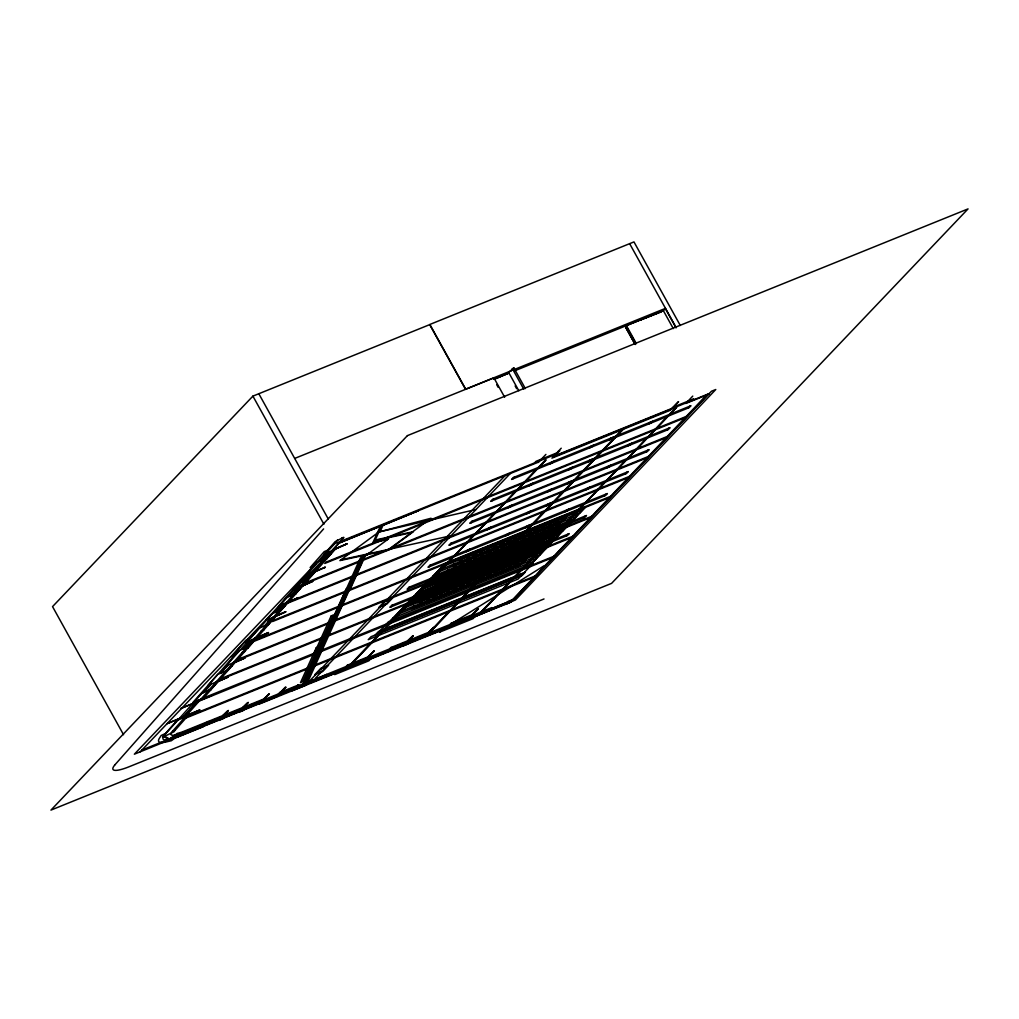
<?xml version="1.0" encoding="UTF-8"?>
<svg xmlns="http://www.w3.org/2000/svg" width="1019" height="1019" viewBox="0 0 1019 1019"><rect width="100%" height="100%" fill="white"/><g stroke="black" fill="none" stroke-linecap="round" stroke-linejoin="round"><path stroke-width="1.5" d="M184.91 716.179L182.044 717.758L184.859 716.077M195.546 702.371L198.412 700.754M198.463 700.817L195.597 702.435M302.63 684.093L308.859 680.488L308.426 681.749M334.245 619.616L335.697 618.915L363.91 556.374M304.031 682.845L360.306 558.132L367.604 554.565L363.91 556.399M305.483 682.119L361.758 557.418M306.936 681.393L363.197 556.718M308.388 680.667L364.636 556.005M365.35 555.699L350.995 587.504L349.542 588.205M115.045 764.683L323.622 528.886M201.94 693.226L165.116 734.381A32.379 6.343 -29 0 0 178.975 736.355L274.34 697.582M226.231 665.764L286.759 597.338M293.65 589.542L337.531 539.943M203.15 692.716L210.551 684.348M220.27 673.368L227.441 665.254M203.825 692.436L211.226 684.067M220.945 673.088L228.116 664.974M320.883 560.475L327.774 552.68M181.981 718.344L197.788 700.473M275.69 612.241L282.581 604.445M302.668 581.747L309.559 573.952M328.717 552.387L335.06 549.419M182.656 718.064L198.463 700.193M243.987 648.644L251.158 640.543M264.023 626.048L265.488 625.348M268.061 621.526L268.736 621.208M276.569 611.871L277.525 611.273M283.46 604.076L283.855 604.114M291.001 595.555L292.466 594.854M297.892 587.759L298.287 587.797M303.535 581.378L304.503 580.779M310.438 573.582L310.82 573.621M322.501 559.902L329.672 551.788M341.773 538.147L342.562 537.739M244.535 648.428L251.706 640.314M264.813 625.641L271.474 618.1M277.359 611.464L284.021 603.923M291.791 595.147L299.127 587.326M304.324 580.97L310.999 573.43M323.036 559.673L330.207 551.559M271.933 617.832L275.805 615.96M277.576 611.451L281.371 610.126M284.467 603.656L298.35 597.567L297.726 598.178M304.554 580.945L308.337 579.633M311.445 573.162L325.328 567.073L324.692 567.685M342.779 537.726L343.925 537.484L172.504 731.285M265.029 625.87L272.608 617.31M277.576 611.68L285.142 603.133M292.007 595.363L299.573 586.817M304.554 581.187L312.12 572.64M342.779 537.968L343.237 537.459L335.06 541.777L324.004 554.272L329.978 551.814M269.946 620.737L270.863 619.896M233.351 662.592L235.937 661.484M255.068 638.047L250.636 640.658L243.172 649.09L246.407 647.727M286.683 602.305L289.269 601.197M324.36 559.8L325.328 558.705L321.686 560.348L324.908 558.985M332.5 550.604L333.455 549.508M210.678 689.596L218.206 681.1M227.797 670.235L235.096 662.006M247.566 647.88L256.813 637.461M268.188 624.583L275.882 615.896M280.722 610.406L288.428 601.719M295.153 594.09L302.86 585.403M307.7 579.913L315.393 571.226M326.105 559.1L335.327 548.693M175.179 730.164L187.814 715.886L177.039 720.42L164.416 734.686A33.207 6.509 -29 0 0 162.556 737.31L174.083 731.718A19.921 3.898 -29 0 1 175.23 730.114M247.935 647.855L257.59 637.002M297.586 598.229L288.517 602.102M292.975 589.835L312.782 581.25L302.949 585.785M213.035 694.958L180.707 708.549L552.744 557.559M267.704 633.308L268.341 632.684M420.427 603.401L417.739 606.445L411.816 608.84L415.166 605.528M426.159 597.389L423.458 600.433L417.548 602.828L420.898 599.516M429.177 594.421L431.878 591.389M437.597 585.377L434.909 588.409L428.986 590.803L432.336 587.504M443.316 579.365L440.628 582.397L434.705 584.791L438.055 581.492M449.035 573.353L446.347 576.385L440.437 578.779L443.774 575.48M454.767 567.341L452.067 570.385L446.156 572.767L449.506 569.468M460.486 561.329L457.798 564.373L451.876 566.768L455.226 563.456M466.205 555.317L463.518 558.361L457.595 560.756L460.945 557.444M427.279 600.637L424.592 603.668L418.669 606.063L422.019 602.764M432.999 594.625L430.311 597.669L424.401 600.051L427.738 596.752M436.03 591.657L438.73 588.613M444.45 582.601L441.762 585.645L435.839 588.039L439.189 584.728M450.169 576.588L447.481 579.633L441.558 582.027L444.908 578.716M455.888 570.576L453.2 573.621L447.277 576.015L450.627 572.703M461.62 564.564L458.919 567.608L453.009 570.003L456.359 566.691M467.339 558.565L464.639 561.596L458.728 563.991L462.078 560.692M473.058 552.553L470.37 555.584L464.447 557.979L467.797 554.68M434.132 597.86L431.445 600.904L425.522 603.299L428.872 599.987M439.851 591.848L437.164 594.892L431.241 597.287L434.591 593.975M442.883 588.88L445.583 585.836M451.302 579.836L448.615 582.868L442.692 585.263L446.042 581.964M457.022 573.824L454.334 576.856L448.411 579.251L451.761 575.952M462.741 567.812L460.053 570.844L454.13 573.238L457.48 569.939M468.46 561.8L465.772 564.844L459.862 567.226L463.199 563.927M474.192 555.788L471.491 558.832L465.581 561.227L468.931 557.915M479.911 549.776L477.223 552.82L471.3 555.215L474.65 551.903M440.985 595.096L438.297 598.128L432.374 600.522L435.724 597.223M446.704 589.084L444.017 592.115L438.094 594.51L441.444 591.211M449.736 586.116L452.423 583.072M458.155 577.06L455.455 580.104L449.545 582.499L452.895 579.187M463.874 571.048L461.187 574.092L455.264 576.487L458.614 573.175M469.593 565.035L466.906 568.08L460.983 570.474L464.333 567.163M475.313 559.023L472.625 562.068L466.702 564.462L470.052 561.151M481.044 553.011L478.344 556.056L472.434 558.45L475.784 555.138M486.764 547.012L484.076 550.043L478.153 552.438L481.503 549.139M447.838 592.319L445.15 595.363L439.227 597.758L442.577 594.446M453.557 586.307L450.869 589.351L444.946 591.746L448.296 588.434M456.588 583.339L459.276 580.295M465.008 574.296L462.308 577.327L456.397 579.722L459.747 576.423M470.727 568.284L468.039 571.315L462.116 573.71L465.466 570.411M476.446 562.271L473.759 565.303L467.836 567.698L471.186 564.399M482.165 556.259L479.478 559.291L473.555 561.686L476.905 558.387M487.897 550.247L485.197 553.292L479.287 555.673L482.637 552.374M493.616 544.235L490.916 547.279L485.006 549.674L488.356 546.362M454.691 589.555L452.003 592.587L446.08 594.981L449.43 591.682M460.41 583.543L457.722 586.575L451.799 588.969L455.149 585.67M463.441 580.563L466.129 577.531M471.861 571.519L469.16 574.563L463.25 576.945L466.6 573.646M477.58 565.507L474.879 568.551L468.969 570.946L472.319 567.634M483.299 559.495L480.611 562.539L474.688 564.934L478.038 561.622M489.018 553.483L486.33 556.527L480.408 558.922L483.758 555.61M494.737 547.47L492.05 550.515L486.139 552.909L489.477 549.598M500.469 541.458L497.769 544.503L491.859 546.897L495.209 543.586M461.543 586.778L458.856 589.823L452.933 592.217L456.283 588.906M467.262 580.766L464.575 583.811L458.652 586.205L462.002 582.893M470.294 577.798L472.982 574.754M478.701 568.742L476.013 571.786L470.103 574.181L473.44 570.869M484.433 562.743L481.732 565.774L475.822 568.169L479.172 564.87M490.152 556.731L487.464 559.762L481.541 562.157L484.891 558.858M495.871 550.719L493.183 553.75L487.26 556.145L490.61 552.846M501.59 544.706L498.902 547.738L492.979 550.133L496.329 546.834M507.322 538.694L504.622 541.739L498.711 544.121L502.061 540.822M468.396 584.014L465.696 587.046L459.786 589.441L463.135 586.142M474.115 578.002L471.428 581.034L465.505 583.428L468.855 580.129M477.147 575.022L479.834 571.99M485.553 565.978L482.866 569.022L476.943 571.404L480.293 568.105M491.285 559.966L488.585 563.01L482.675 565.392L486.025 562.093M497.005 553.954L494.317 556.998L488.394 559.393L491.744 556.081M502.724 547.942L500.036 550.986L494.113 553.381L497.463 550.069M508.443 541.93L505.755 544.974L499.832 547.369L503.182 544.057M514.162 535.918L511.474 538.962L505.564 541.356L508.901 538.045M475.249 581.238L472.549 584.282L466.638 586.677L469.988 583.365M480.968 575.226L478.28 578.27L472.357 580.664L475.707 577.353M484 572.258L486.687 569.213M492.406 563.201L489.719 566.246L483.796 568.64L487.146 565.328M498.125 557.189L495.438 560.233L489.528 562.628L492.865 559.316M503.857 551.19L501.157 554.221L495.247 556.616L498.597 553.317M509.576 545.178L506.889 548.209L500.966 550.604L504.316 547.305M515.296 539.166L512.608 542.197L506.685 544.592L510.035 541.293M521.015 533.154L518.327 536.185L512.404 538.58L515.754 535.281M482.102 578.461L479.401 581.505L473.491 583.9L476.841 580.601M487.821 572.461L485.12 575.493L479.21 577.888L482.56 574.589M490.852 569.481L493.54 566.449M499.259 560.437L496.571 563.469L490.648 565.863L493.998 562.564M504.978 554.425L502.291 557.469L496.38 559.851L499.718 556.552M510.71 548.413L508.01 551.457L502.1 553.852L505.449 550.54M516.429 542.401L513.742 545.445L507.819 547.84L511.169 544.528M522.148 536.389L519.461 539.433L513.538 541.828L516.888 538.516M527.867 530.377L525.18 533.421L519.257 535.816L522.607 532.504M488.942 575.697L486.254 578.741L480.344 581.123L483.681 577.824M494.674 569.685L491.973 572.729L486.063 575.124L489.413 571.812M497.705 566.717L500.393 563.673M506.112 557.66L503.424 560.705L497.501 563.099L500.851 559.788M511.831 551.648L509.143 554.693L503.22 557.087L506.57 553.776M517.563 545.636L514.862 548.681L508.952 551.075L512.302 547.763M523.282 539.637L520.582 542.668L514.671 545.063L518.021 541.764M529.001 533.625L526.313 536.656L520.391 539.051L523.741 535.752M534.72 527.613L532.033 530.644L526.11 533.039L529.46 529.74M495.794 572.92L493.107 575.964L487.184 578.359L490.534 575.047M501.526 566.921L498.826 569.952L492.916 572.347L496.266 569.048M504.545 563.94L507.245 560.909M512.965 554.896L510.277 557.928L504.354 560.323L507.704 557.024M518.684 548.884L515.996 551.916L510.073 554.311L513.423 551.012M524.403 542.872L521.715 545.917L515.805 548.298L519.142 544.999M530.135 536.86L527.434 539.904L521.524 542.299L524.874 538.987M535.854 530.848L533.166 533.892L527.243 536.287L530.593 532.975M541.573 524.836L538.885 527.88L532.962 530.275L536.312 526.963M502.571 570.181L499.883 573.226L493.96 575.62L497.31 572.309M508.29 564.169L505.602 567.214L499.679 569.608L503.029 566.297M511.321 561.202L514.009 558.17M519.741 552.158L517.041 555.189L511.13 557.584L514.48 554.285M525.46 546.146L522.772 549.177L516.85 551.572L520.199 548.273M531.179 540.134L528.492 543.178L522.569 545.56L525.919 542.261M536.898 534.122L534.211 537.166L528.288 539.548L531.638 536.249M542.63 528.109L539.93 531.154L534.02 533.548L537.37 530.237M548.349 522.097L545.662 525.142L539.739 527.536L543.089 524.225M509.424 567.417L506.736 570.449L500.813 572.844L504.163 569.545M515.143 561.405L512.455 564.45L506.532 566.831L509.882 563.532M518.174 558.437L520.862 555.393M526.594 549.381L523.893 552.425L517.983 554.82L521.333 551.508M532.313 543.369L529.625 546.413L523.702 548.808L527.052 545.496M538.032 537.357L535.344 540.401L529.421 542.796L532.771 539.484M543.751 531.345L541.064 534.389L535.141 536.784L538.491 533.472M549.47 525.345L546.783 528.377L540.872 530.772L544.222 527.473M555.202 519.333L552.502 522.365L546.592 524.76L549.942 521.461M516.276 564.641L513.589 567.685L507.666 570.08L511.016 566.768M521.995 558.629L519.308 561.673L513.385 564.067L516.735 560.756M525.027 555.661L527.715 552.616M533.447 546.617L530.746 549.649L524.836 552.043L528.186 548.744M539.166 540.605L536.465 543.636L530.555 546.031L533.905 542.732M544.885 534.593L542.197 537.624L536.274 540.019L539.624 536.72M550.604 528.581L547.916 531.625L541.993 534.007L545.343 530.708M556.323 522.569L553.635 525.613L547.725 528.008L551.062 524.696M562.055 516.557L559.355 519.601L553.444 521.995L556.794 518.684M523.206 561.838L520.518 564.883L514.595 567.277L517.945 563.966M528.925 555.826L526.237 558.871L520.314 561.265L523.664 557.953M531.956 552.858L534.644 549.814M540.376 543.815L537.675 546.846L531.765 549.241L535.115 545.942M546.095 537.803L543.407 540.834L537.484 543.229L540.834 539.93M551.814 531.791L549.126 534.822L543.203 537.217L546.553 533.918M557.533 525.779L554.846 528.81L548.923 531.205L552.273 527.906M563.265 519.766L560.565 522.811L554.654 525.193L558.004 521.894M568.984 513.754L566.284 516.799L560.374 519.193L563.724 515.881M465.556 389.334L429.7 324.628L252.903 396.124L52.542 606.611L123.541 734.712M140.265 751.805L340.639 541.331M507.602 373.413L513.856 367.859L525.345 388.57M511.041 370.814L513.856 367.859M206.309 723.044L208.131 721.49M207.94 721.758L203.15 726.789L178.618 736.712A33.207 6.509 -29 0 1 167.982 740.087L177.37 733.362A19.921 3.91 -29 0 0 183.789 731.336L265.475 698.321M222.702 715.567L228.409 710.434L218.868 720.433L223.072 718.726L228.052 713.427M223.288 715.325L227.746 710.702M223.237 716.179L224.613 714.816M226.231 714.981L227.632 713.593M242.624 707.504L248.33 702.384L243.694 707.288M243.21 707.275L247.668 702.639M243.579 707.339L238.79 712.37L243.006 710.676L246.534 707.122M243.159 708.116L244.535 706.766M245.362 707.25L246.674 705.925M246.993 705.963L245.324 707.721L263.106 700.422M251.986 704.651L253.782 703.925L252.47 705.11M262.061 700.855L246.216 707.453M263.666 698.996L269.373 693.875L262.953 700.588M262.163 700.906L259.043 704.18L345.352 669.279L347.632 666.872M264.252 698.767L268.71 694.13M264.201 699.607L265.577 698.257M626.214 325.43L625.195 326.5L626.277 325.405L636.225 343.365M278.505 693.85L279.907 692.461M284.976 687.558L278.467 694.321L296.249 687.023M281.04 691.977L285.486 687.354L281.193 691.914M276.455 696.932L279.677 693.722M281.779 691.672L286.021 687.214L284.81 687.621M285.129 691.251L286.568 690.895M640.225 320.132L661.242 311.916M295.306 687.507L292.186 690.78L306.057 685.163L309.598 681.622M296.083 687.188L298.198 685.061M298.72 684.857L297.446 686.182L298.618 684.908L279.817 692.512M309.088 681.482L308.388 682.221L326.169 674.922M310.566 679.991L505.106 475.631M662.668 311.343L665.496 308.362L514.187 369.553M315.597 678.03L510.239 473.555M322.424 678.348L325.214 675.406M326.004 675.087L326.704 674.349M390.914 606.904L392.748 604.98M408.173 588.778L409.995 586.868M429.063 566.831L430.897 564.908M449.965 544.872L451.786 542.961M470.867 522.925L472.689 521.002M491.757 500.966L493.578 499.055M512.659 479.019L514.48 477.096M325.176 677.024L385.271 652.72M534.529 462.919L536.058 461.314L556.718 452.958M336.588 672.616L334.678 674.616L368.878 660.796L370.789 658.784M538.223 462.486L545.904 454.41M375.298 634.901L378.482 631.563L525.244 572.207L522.072 575.544L371.082 636.684L368.228 639.665L518.06 579.072L520.913 576.079M346.142 666.451L347.759 665.012M346.626 666.273L347.568 665.292M390.341 620.979L444.602 563.978L585.581 506.965L531.319 563.966M399.104 612.113L390.723 620.571M404.823 606.101L399.206 611.655M410.542 600.089L404.925 605.655M416.262 594.077L410.657 599.643M421.981 588.078L416.376 593.631M433.432 576.053L427.814 581.607M439.151 570.041L433.534 575.595M348.957 665.267L346.982 667.139L348.281 666.413M400.531 611.375L397.703 614.342L410.861 609.018L413.689 606.05M406.263 605.362L403.422 608.33L416.58 603.006L419.408 600.038M411.982 599.35L409.154 602.318L422.299 597.007L425.127 594.026M417.701 593.338L414.873 596.306L428.018 590.995L430.859 588.014M423.42 587.326L420.592 590.294L433.75 584.982L436.578 582.002M429.139 581.314L426.311 584.282L439.469 578.97L442.297 576.002M434.871 575.302L432.043 578.283L445.188 572.958L448.016 569.99M440.59 569.29L437.762 572.27L450.907 566.946L453.735 563.978M446.309 563.278L443.482 566.258L456.627 560.934L459.467 557.966M349.925 664.961L546.069 459.773L351.237 664.439M350.574 664.706L545.407 460.028M561.227 448.207L551.916 458.142L670.273 410.275L678.578 401.613L671.203 409.358M555.113 455.659L559.8 450.729L558.234 451.366M414.911 605.643L412.491 608.177L521.053 564.271L523.473 561.736M420.63 599.631L418.21 602.165L526.772 558.259L529.192 555.724M426.35 593.618L423.929 596.153L532.491 552.247L534.911 549.712M428.273 591.797L432.069 587.606M437.801 581.594L435.38 584.129L543.942 540.236L546.35 537.688M441.1 578.117L443.52 575.582M445.52 573.672L449.239 569.57M454.958 563.558L452.551 566.105L561.1 522.199L563.52 519.665M466.409 551.725L468.243 549.801M487.311 529.765L489.133 527.855M508.214 507.819L510.035 505.895M529.103 485.859L530.937 483.949M550.005 463.912L551.827 461.989M364.05 659.866L363.35 660.516L365.859 658.516M429.317 591.364L431.139 589.453M446.564 573.251L448.398 571.328M467.466 551.292L469.288 549.381M488.368 529.345L490.19 527.422M509.258 507.386L511.092 505.475M530.16 485.439L531.982 483.528M551.062 463.492L552.884 461.569M363.681 660.388L361.388 662.796L449.443 627.182L453.047 623.182M364.331 659.917L365.668 658.516M367.783 656.886L374.355 650.861L367.77 657.752M430.375 590.944L432.196 589.033M447.621 572.831L449.443 570.907M468.523 550.871L470.345 548.961M489.413 528.925L491.247 527.001M510.315 506.965L512.137 505.055M531.217 485.019L533.039 483.095M552.107 463.059L553.928 461.148M368.381 656.656L373.693 651.128M368.33 657.497L369.604 656.211L347.25 665.241M389.627 648.861L390.901 647.574M391.321 647.396L389.462 649.421L407.04 642.212M387.449 652.045L390.672 648.836M467.721 575.837L469.542 573.926M484.968 557.724L486.789 555.801M505.87 535.765L507.691 533.854M526.759 513.818L528.594 511.895M547.662 491.859L549.483 489.948M568.564 469.912L570.385 467.988M589.453 447.952L591.287 446.042M468.778 575.417L470.6 573.493M486.025 557.291L487.846 555.38M506.914 535.344L508.748 533.421M527.817 513.385L529.638 511.474M548.719 491.438L550.54 489.515M569.608 469.479L571.442 467.568M590.51 447.532L592.332 445.609M469.823 574.983L471.644 573.073M487.069 556.871L488.903 554.947M507.971 534.911L509.793 533.001M528.874 512.965L530.695 511.041M549.763 491.005L551.597 489.095M570.665 469.058L572.487 467.135M591.568 447.099L593.389 445.188M407.6 640.785L413.306 635.665L406.887 642.378M406.288 642.62L403.18 645.893L407.651 644.084L411.192 640.543M408.186 640.556L412.644 635.92M408.148 641.397L409.511 640.047M410.211 640.582L411.612 639.193M411.842 639.295L410.173 641.053L427.955 633.754M487.451 567.863L489.273 565.94M504.698 549.738L506.519 547.827M525.587 527.791L527.422 525.868M546.49 505.832L548.311 503.921M567.392 483.885L569.213 481.962M588.281 461.925L590.116 460.015M609.184 439.979L611.005 438.055M488.496 567.43L490.33 565.52M505.742 549.317L507.577 547.394M526.645 527.358L528.466 525.447M547.547 505.411L549.368 503.501M568.436 483.465L570.271 481.541M589.339 461.505L591.16 459.594M610.241 439.558L612.062 437.635M489.553 567.01L491.375 565.099M506.8 548.897L508.621 546.974M527.702 526.938L529.523 525.027M548.591 504.991L550.426 503.068M569.494 483.031L571.315 481.121M590.396 461.085L592.217 459.161M611.285 439.125L613.12 437.215M426.897 634.187L410.874 640.875M428.515 632.328L434.221 627.207M424.528 636.85L427.012 634.238M429.101 632.098L433.559 627.462M427.802 633.92L623.131 428.604M428.961 633.003L623.794 428.337M429.05 632.939L430.426 631.589L390.812 647.625M429.61 632.735L624.443 428.069M426.757 635.945L510.608 602.242M441.444 630.213L439.533 632.213L472.969 618.699L474.867 616.686M450.029 624.481L451.43 623.093M450.691 624.214L451.85 622.915M452.589 623.437L451.073 625.042L452.5 624.099M526.899 551.903L528.721 549.993M544.146 533.79L545.967 531.867M565.048 511.831L566.87 509.92M585.95 489.884L587.772 487.961M606.84 467.925L608.661 466.014M627.742 445.978L629.564 444.055M648.632 424.019L650.466 422.108M527.957 551.483L529.778 549.559M545.203 533.357L547.025 531.447M566.093 511.411L567.927 509.487M586.995 489.451L588.816 487.541M607.897 467.504L609.719 465.581M628.787 445.545L630.621 443.634M649.689 423.598L651.51 421.675M529.001 551.05L530.835 549.139M546.248 532.937L548.082 531.014M567.15 510.978L568.971 509.067M588.052 489.031L589.874 487.107M608.942 467.071L610.776 465.161M629.844 445.125L631.665 443.214M650.746 423.178L652.568 421.255M467.759 618.087L469.95 616.419M467.772 618.291L465.479 620.698L486.929 611.617M471.873 614.801L478.446 608.763L471.861 615.654M472.472 614.559L477.771 609.031M538.223 546.235L540.63 543.7M549.661 534.223L552.081 531.676M557.801 525.677L555.38 528.211L446.819 572.118M472.421 615.4L473.784 614.049M524.938 561.061L522.11 564.029L535.268 558.705L538.096 555.737M530.67 555.049L527.842 558.017L540.987 552.693L543.815 549.725M536.389 549.037L533.561 552.005L546.706 546.693L549.534 543.713M542.108 543.025L539.28 545.993L552.425 540.681L555.266 537.701M547.827 537.013L544.999 539.981L558.157 534.669L560.985 531.689M553.559 531.001L550.719 533.969L563.876 528.657L566.704 525.689M559.278 524.989L556.45 527.969L569.596 522.645L572.423 519.677M564.997 518.977L562.17 521.957L575.315 516.633L578.142 513.665M570.716 512.965L567.889 515.945L581.047 510.621L583.874 507.653M480.904 611.999L676.731 407.129L482.216 611.464M481.554 611.731L676.068 407.396M539.026 555.521L531.701 563.558M544.745 549.521L540.185 554.642M550.464 543.509L545.904 548.63M556.183 537.497L551.623 542.63M561.915 531.485L557.355 536.618M573.353 519.461L568.793 524.594M579.072 513.449L574.512 518.582M523.295 573.404L521.384 575.417L377.259 633.703L388.494 621.717L533.154 563.214L523.562 573.302L378.902 631.805M692.767 396.111L685.736 403.486L708.625 394.226M489.044 610.967L491.757 607.604L182.516 732.674A23.246 4.56 -29 0 1 175.039 735.043A23.195 4.547 -29 0 1 172.542 731.234M692.181 400.454L693.71 398.849L673.33 407.091M566.347 535.956L568.182 534.032M583.607 517.83L585.428 515.92M604.496 495.884L606.318 493.96M625.399 473.924L627.22 472.014M646.301 451.977L648.122 450.054M667.19 430.018L669.012 428.107M688.092 408.071L689.914 406.148M505.411 604.14L507.882 601.528L514.328 598.93M506.328 603.77L505.691 604.433L510.927 601.911M706.447 395.105L512.786 599.554M708.625 393.793L511.844 601.528M511.092 601.745L711.453 391.258L715.784 389.513L515.423 599.987L311.305 682.539M423.267 596.816L426.617 593.517M430.12 594.052L433.47 590.74M436.973 591.275L440.323 587.976M443.825 588.498L447.175 585.199M450.678 585.734L454.015 582.422M457.518 582.957L460.868 579.658M464.371 580.193L467.721 576.881M471.224 577.416L474.574 574.117M478.077 574.652L481.427 571.341M484.929 571.876L488.279 568.577M491.782 569.111L495.132 565.8M498.635 566.335L501.985 563.036M505.411 563.596L508.748 560.297M512.264 560.832L515.601 557.52M519.104 558.055L522.454 554.756M526.046 555.253L529.383 551.941M175.37 737.731L171.383 740.724L167.409 741.654A37.359 7.324 -29 0 1 159.754 737.731L161.18 735.489L166.199 733.158M388.659 549.381L431.05 518.238L378.851 531.994L339.9 560.616L388.468 550.005L413.434 531.651L377.183 539.586L372.852 542.77L387.628 539.535M365.044 555.126L369.693 552.706M366.993 554.693L388.57 538.834L374.699 541.891L376.979 540.21L411.37 532.682M451.43 623.832L543.853 565.914M377.412 532.695L380.304 531.294L383.068 525.154L338.779 543.318M348.358 587.848L346.193 588.906L330.411 623.883L332.576 622.813L362.114 557.342L364.28 556.285L348.498 591.262L346.333 592.319M350.052 587.097L348.6 587.81L320.119 650.95L318.667 651.65M334.461 619.132L333.022 619.845L304.745 682.501L303.305 683.214L317.661 651.408L319.1 650.695M328.271 549.929L324.22 551.636L310.158 567.532L314.196 565.838M333.468 549.305L336.168 548.171L203.634 698.015L192.846 702.537L238.612 650.81L243.452 648.772M333.188 549.623L347.071 543.777L335.417 549.088M335.671 548.795L346.995 543.853M330.513 553.979L331.162 553.699M321.966 560.017L317.113 562.068L305.522 575.659L311.661 573.149M324.093 559.902L326.156 559.036M323.813 560.233L326.742 558.82M313.559 571.876L316.234 570.704M315.495 571.608L325.048 567.392M307.662 577.2L308.337 576.92M311.355 575.646L311.903 575.455M304.999 580.677L298.618 583.441L278.544 606.152L284.696 603.643M305.407 581.034L308.158 579.836M303.203 585.505L312.706 581.327M297.841 589.402L296.376 590.434M295.701 590.714L294.644 591.287L295.459 590.995M296.134 590.714L297.064 590.268M295.115 591.377L295.79 591.096M298.809 589.823L299.586 589.53M286.084 597.618L295.803 593.81M292.873 595.211L295.561 594.077M288.772 601.821L298.07 597.886M280.454 607.884L281.359 607.413M284.377 606.139L285.154 605.846M278.021 611.171L271.653 613.935L265.997 620.329L272.149 617.82M278.442 611.527L281.193 610.33M274.047 616.546L285.804 611.744L275.983 616.278M276.238 615.998L285.74 611.82M269.156 621.208L270.099 620.762M268.15 621.87L268.825 621.59M271.831 620.316L272.608 620.023M268.825 624.303L259.106 628.112L245.503 643.027L251.476 640.569M265.895 625.704L268.647 624.507M261.144 631.079L263.832 629.946M249.757 638.684L245.719 640.391L231.338 656.631L235.389 654.937M254.674 638.391L268.545 632.544L257.157 637.563M254.737 638.365L256.737 637.525M256.903 637.856L267.921 633.156M251.999 642.747L252.763 642.454M243.605 648.619L246.815 647.46L245.413 648.899L248.216 647.6M242.14 652.555L244.84 651.421M225.556 666.044L245.019 657.854L235.198 662.388M235.453 662.108L244.751 658.172M231.288 666.159L232.052 665.878M227.848 670.171L217.709 674.438L207.991 685.43L228.129 676.947L218.308 681.482M225.505 671.368L228.434 669.967M216.359 681.711L219.047 680.577M218.563 681.201L227.861 677.266M214.283 685.379L215.047 685.099M201.265 693.506L211.328 689.315M208.385 690.716L211.137 689.519M189.891 709.402L190.566 709.122M511.258 370.75L465.708 389.169L429.852 324.462L633.971 241.911L680.284 325.456M294.682 458.435L493.922 377.858L504.647 397.206M493.642 379.157L509.169 372.776M673.292 328.602L663.344 310.629L625.857 325.787L635.843 343.798M494.33 379.03L509.016 373.094M514.901 370.712L663.267 310.706M494.393 379.272L508.952 372.967L518.811 390.736M555.189 454.563L334.716 543.726L134.355 754.2L512.786 599.949M538.592 462.091L339.365 542.668L418.465 510.672L381.552 526.008M553.534 456.295L672.222 408.288M671.814 408.683L709.288 393.525M552.833 457.034L671.457 409.052M325.863 562.195L687.583 415.905M324.743 563.469L686.322 417.242M295.688 586.753L296.886 586.282M302.936 583.823L668.451 436.005M294.567 588.039L667.178 437.342M291.931 600.637L649.32 456.104M287.409 603.286L648.046 457.442M273.665 620.265L630.366 476.013M272.532 621.552L629.092 477.351M254.712 640.25L611.298 496.049M444.348 564.246L439.265 569.583M585.326 507.233L580.244 512.57M253.578 641.537L610.024 497.387M438.629 570.258L579.862 512.965M432.909 576.257L574.13 518.977M568.411 524.989L427.241 582.206L422.095 587.619M568.156 525.256L563.074 530.606M237.745 659.446L592.217 516.085M236.612 660.72L590.956 517.423M385.386 601.388L390.519 599.325M421.713 588.014L562.692 531.001M421.458 588.281L562.501 531.205M381.195 605.795L386.328 603.732M415.994 594.026L556.973 537.013M415.739 594.294L556.782 537.217M410.275 600.038L551.254 543.025M410.02 600.306L551.062 543.229M220.779 678.629L573.149 536.121M219.645 679.902L571.876 537.459M404.543 606.05L545.522 549.037M404.288 606.318L545.331 549.241M398.569 612.33L539.803 555.049M393.105 618.074L534.083 561.061M203.749 697.875L554.018 556.221M186.885 716.816L535.255 575.926M185.929 718.026L535.561 576.627M321.214 668.808L326.347 666.732M317.011 673.228L322.144 671.152M451.341 623.157L473.695 614.113M279.359 694.054L294.873 687.787M309.279 681.953L324.794 675.686M347.874 666.413L364.585 659.65M390.353 649.167L405.868 642.887M451.965 624.316L468.676 617.552M141.972 750.022L312.846 680.921M278.365 694.933L294.415 688.436M308.286 682.832L324.322 676.349M490.954 608.954L506.991 602.471M347.122 667.407L363.172 660.923M451.213 625.309L467.262 618.826M204.679 725.184L220.397 718.828M224.6 717.121L240.318 710.765M204.36 725.515L220.079 719.159M224.282 717.465L240 711.109M544.019 598.955L129.298 766.67A33.207 6.509 -29 0 1 115.109 764.619M378.851 531.994L476.026 509.487M341.021 559.788L451.048 535.739M164.53 736.342L169.587 738.941M163.741 736.724L168.95 739.399M629.64 243.668L675.941 327.214M665.343 308.528L676.068 327.876M625.628 326.029L635.614 344.04M625.207 325.698L635.219 343.76M626.023 327.851L635.219 344.422M625.959 327.876L635.143 344.46M512.29 368.483L523.779 389.207M515.143 385.934L516.658 388.672M496.673 384.634L498.189 387.36M258.826 393.742L328.385 519.219M252.903 396.124L323.915 524.225M316.272 647.702L300.49 682.679L302.656 681.622L318.45 646.645L316.272 647.702M331.099 616.024L315.317 650.988L317.482 649.931L333.264 614.954L331.099 616.024M380.291 526.339L373.145 542.159L374.584 541.458L381.73 525.626L380.291 526.339M167.422 723.566L199.762 709.963L167.422 723.566M407.422 435.623L50.95 810.105L611.578 583.377L968.05 208.895L407.422 435.623M320.692 668.477L314.769 674.68L322.666 671.496L328.577 665.28L320.692 668.477M384.864 601.044L378.953 607.26L386.851 604.076L392.761 597.86L384.864 601.044M391.691 605.413L389.869 607.324L567.405 535.523L569.226 533.612L391.691 605.413M408.937 587.288L407.116 589.211L584.651 517.41L586.473 515.487L408.937 587.288M429.84 565.341L428.018 567.252L605.553 495.451L607.375 493.54L429.84 565.341M450.742 543.382L448.908 545.305L626.443 473.504L628.277 471.58L450.742 543.382M471.631 521.435L469.81 523.346L647.345 451.544L649.167 449.634L471.631 521.435M492.534 499.476L490.712 501.399L668.247 429.598L670.069 427.674L492.534 499.476M513.436 477.529L511.602 479.439L689.137 407.638L690.971 405.728L513.436 477.529M460.677 557.559L458.27 560.093L566.831 516.187L569.239 513.652L460.677 557.559"/></g></svg>
